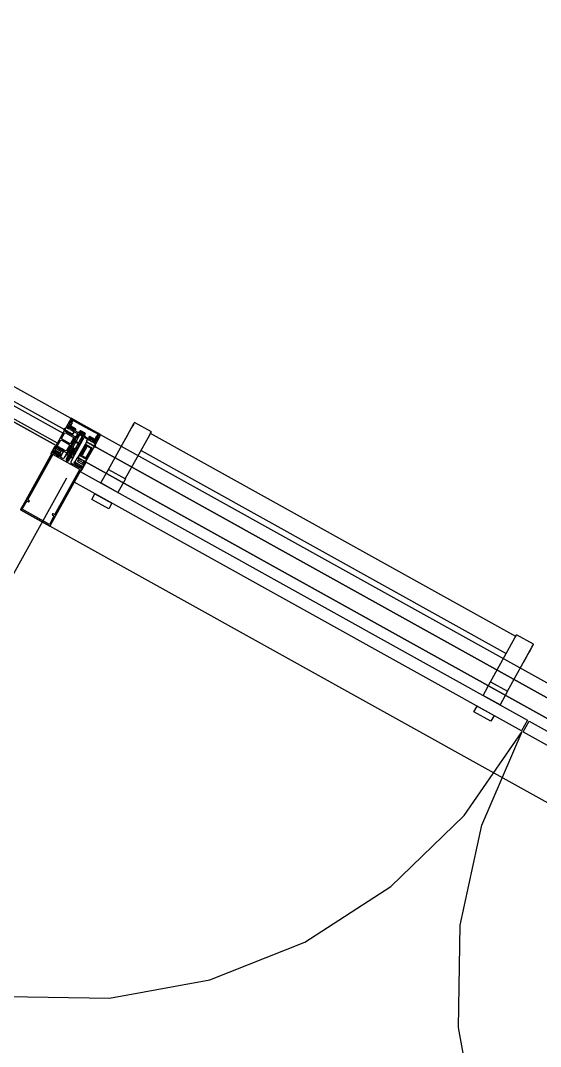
# Model space of a CAD drawing. Header units: metres. Extents: x 2.3 to 42.8, y 0.9 to 31.9.
# Drawn here: x 13.483 to 13.8, y 10.856 to 11.479 of the extents above; entities that cross this region are included whole.
import ezdxf

# ---------------------------------------------------------------- set-up
doc = ezdxf.new("R2010")
doc.units = ezdxf.units.M
for name, color, linetype in [('ARREDI', 9, 'Continuous'), ('PARETI_STRUTTURE', 7, 'Continuous'), ('PILASTRI_SETTI', 8, 'Continuous')]:
    doc.layers.add(name, color=color, linetype=linetype)

msp = doc.modelspace()

# ---------------------------------------------------------------- linework, layer by layer
at = {"layer": 'ARREDI'}
for points in [[(13.50902, 11.2285), (13.51017, 11.23057), (13.11248, 11.45137), (13.11132, 11.44932)], [(13.50481, 11.22093), (13.50558, 11.2223), (13.10788, 11.44312), (13.10712, 11.44175)], [(13.5115, 11.21676), (13.51647, 11.2257), (13.51632, 11.22624), (13.51013, 11.22969), (13.50959, 11.22953), (13.50461, 11.22058), (13.50477, 11.22005), (13.51096, 11.2166)], [(13.5154, 11.2254), (13.51364, 11.22222), (13.51312, 11.22205), (13.50828, 11.22473), (13.50812, 11.22528), (13.50989, 11.22846), (13.51043, 11.22861), (13.51525, 11.22594)], [(13.51841, 11.22877), (13.5185, 11.22894), (13.51874, 11.22882), (13.5223, 11.22684), (13.5222, 11.22668), (13.52196, 11.2268), (13.51841, 11.22877), (13.5185, 11.22894), (13.52206, 11.22697), (13.5223, 11.22684), (13.5222, 11.22668), (13.51864, 11.22865)], [(13.519, 11.22894), (13.51889, 11.22887), (13.51873, 11.22891), (13.51889, 11.22887)], [(13.51969, 11.22855), (13.51964, 11.22847), (13.51958, 11.22844), (13.51972, 11.22841), (13.51982, 11.22849), (13.51972, 11.22841), (13.51958, 11.22844), (13.51964, 11.22847)], [(13.52016, 11.2284), (13.52048, 11.22806), (13.52096, 11.22796)], [(13.52129, 11.22749), (13.52119, 11.22759), (13.52121, 11.22772), (13.52119, 11.22759)], [(13.51066, 11.21767), (13.50584, 11.22035), (13.50569, 11.22088), (13.50745, 11.22406), (13.50799, 11.22422), (13.51283, 11.22154), (13.51297, 11.22101), (13.5112, 11.21783)], [(13.52215, 11.22701), (13.52202, 11.22714), (13.52202, 11.22726), (13.52202, 11.22714)], [(13.5031, 11.21781), (13.50336, 11.2179)], [(13.51364, 11.21457), (13.51358, 11.21463), (13.51351, 11.21468), (13.51341, 11.21477), (13.51327, 11.21486), (13.51307, 11.21502), (13.51295, 11.21511), (13.51286, 11.21518), (13.5128, 11.21524)], [(13.51641, 11.2189), (13.51487, 11.21975)], [(13.51554, 11.21928), (13.51572, 11.21914), (13.51583, 11.21905), (13.51564, 11.21919), (13.51546, 11.21932), (13.51533, 11.21942)], [(13.52316, 11.22073), (13.52002, 11.2151), (13.52025, 11.21429), (13.52319, 11.21266), (13.52688, 11.21935), (13.52396, 11.22097)], [(13.52348, 11.2201), (13.52073, 11.21514), (13.52089, 11.21462), (13.52295, 11.21346), (13.52608, 11.2191), (13.52402, 11.22025)], [(13.51294, 11.21333), (13.51289, 11.21338), (13.51282, 11.21344), (13.51272, 11.21352), (13.51258, 11.21362), (13.51237, 11.21377), (13.51226, 11.21387), (13.51217, 11.21394), (13.51211, 11.21399)]]:
    msp.add_lwpolyline(points, close=True, dxfattribs=at)
for points in [[(13.51395, 11.23737), (13.51094, 11.23194), (13.51138, 11.23169), (13.51192, 11.23266), (13.51303, 11.23356), (13.51309, 11.23366)], [(13.51356, 11.23562), (13.5128, 11.23423)], [(13.5128, 11.23424), (13.51284, 11.2341)], [(13.51283, 11.23411), (13.51308, 11.23397)], [(13.51309, 11.23366), (13.51313, 11.23386), (13.51309, 11.23397)], [(13.51318, 11.23425), (13.51311, 11.23407)], [(13.51311, 11.23407), (13.51317, 11.2337)], [(13.51416, 11.23512), (13.51317, 11.23425)], [(13.5145, 11.23481), (13.51354, 11.23307), (13.51359, 11.23294)], [(13.51383, 11.2357), (13.51357, 11.23563)], [(13.51384, 11.2357), (13.51456, 11.23529), (13.51482, 11.23538)], [(13.5318, 11.22756), (13.51408, 11.23741), (13.51394, 11.23737)], [(13.514, 11.23641), (13.51407, 11.23615)], [(13.51406, 11.23652), (13.51401, 11.23641)], [(13.51433, 11.2366), (13.51407, 11.23651)], [(13.51481, 11.23574), (13.51409, 11.23615)], [(13.51451, 11.23481), (13.51416, 11.23512)], [(13.53099, 11.22735), (13.52266, 11.23197), (13.51432, 11.2366)], [(13.51488, 11.23547), (13.51481, 11.23574)], [(13.51483, 11.23537), (13.51488, 11.23547)], [(13.51084, 11.23179), (13.51014, 11.23122), (13.50928, 11.23098), (13.50931, 11.23076)], [(13.5093, 11.23076), (13.51037, 11.23037)], [(13.51076, 11.23022), (13.5106, 11.23032), (13.51037, 11.23036)], [(13.51076, 11.23023), (13.51081, 11.23009), (13.51085, 11.22995)], [(13.51109, 11.23185), (13.51084, 11.23179)], [(13.51085, 11.22996), (13.51101, 11.22986)], [(13.51102, 11.22986), (13.51116, 11.2299)], [(13.51264, 11.23177), (13.51285, 11.23166), (13.51254, 11.23111), (13.51245, 11.23105), (13.51236, 11.23106), (13.51221, 11.23123), (13.51109, 11.23184)], [(13.51145, 11.22984), (13.51129, 11.22994), (13.51115, 11.2299)], [(13.51145, 11.22985), (13.51149, 11.22971), (13.51154, 11.22957)], [(13.51153, 11.22957), (13.5117, 11.22948)], [(13.51161, 11.23178), (13.51168, 11.23152)], [(13.51162, 11.23178), (13.51206, 11.23258), (13.5131, 11.23353), (13.51317, 11.23369)], [(13.51169, 11.23151), (13.51227, 11.23118)], [(13.51171, 11.22948), (13.51184, 11.22952)], [(13.51214, 11.22946), (13.51197, 11.22956), (13.51183, 11.22951)], [(13.51223, 11.22919), (13.51218, 11.22933), (13.51214, 11.22946)], [(13.51222, 11.22919), (13.51239, 11.2291)], [(13.51228, 11.23119), (13.51242, 11.23122)], [(13.51291, 11.23255), (13.51252, 11.23219), (13.51234, 11.23187), (13.51238, 11.23171)], [(13.51259, 11.2316), (13.51238, 11.23171)], [(13.51239, 11.2291), (13.51253, 11.22914)], [(13.51242, 11.23121), (13.51261, 11.23142)], [(13.51283, 11.22908), (13.51266, 11.22917), (13.51252, 11.22913)], [(13.51262, 11.23141), (13.51259, 11.23159)], [(13.51261, 11.23188), (13.51264, 11.23177)], [(13.51275, 11.23197), (13.51263, 11.23191)], [(13.51544, 11.23048), (13.51478, 11.23121), (13.51369, 11.23181), (13.51275, 11.23196)], [(13.51291, 11.2288), (13.51287, 11.22894), (13.51283, 11.22908)], [(13.51291, 11.22881), (13.51308, 11.22871)], [(13.5144, 11.23189), (13.51428, 11.23188), (13.51303, 11.23257), (13.51292, 11.23256)], [(13.51308, 11.22871), (13.51322, 11.22876)], [(13.51328, 11.23138), (13.51309, 11.23103), (13.51315, 11.23077)], [(13.51317, 11.23076), (13.51419, 11.23019), (13.51446, 11.23027)], [(13.51352, 11.22869), (13.51335, 11.22879), (13.51321, 11.22875)], [(13.51457, 11.23088), (13.51354, 11.23145), (13.51328, 11.23137)], [(13.5136, 11.22842), (13.51356, 11.22856), (13.51352, 11.2287)], [(13.51677, 11.23117), (13.51359, 11.23294)], [(13.5136, 11.22843), (13.51377, 11.22833)], [(13.51377, 11.22833), (13.51391, 11.22837)], [(13.51421, 11.22831), (13.51404, 11.22841), (13.5139, 11.22837)], [(13.51525, 11.21844), (13.51538, 11.21863), (13.51513, 11.21872), (13.51498, 11.21878), (13.51489, 11.21881), (13.51481, 11.21883), (13.51474, 11.21886), (13.51432, 11.21912), (13.51436, 11.21922), (13.51477, 11.21964), (13.51488, 11.21976), (13.5194, 11.22791), (13.52093, 11.22706), (13.51641, 11.2189), (13.51585, 11.21869), (13.51579, 11.21876), (13.51567, 11.21884), (13.51556, 11.21892), (13.51534, 11.21909), (13.5152, 11.2192), (13.51509, 11.2193), (13.51502, 11.21935), (13.51492, 11.21947), (13.51499, 11.21942), (13.51509, 11.21935), (13.51522, 11.21925), (13.5154, 11.21912), (13.51569, 11.21892), (13.51585, 11.21879), (13.51599, 11.21871), (13.51608, 11.21864), (13.51603, 11.21873), (13.51478, 11.2196), (13.51484, 11.21953), (13.51487, 11.21898), (13.51495, 11.21891), (13.51459, 11.21878), (13.51441, 11.21857), (13.51418, 11.21824), (13.51436, 11.21856), (13.51454, 11.21888), (13.51586, 11.21847), (13.51581, 11.21848), (13.51574, 11.21851), (13.51566, 11.21853), (13.51553, 11.21858), (13.51525, 11.21844)], [(13.51429, 11.22804), (13.51425, 11.22818), (13.51421, 11.22832)], [(13.51429, 11.22805), (13.51445, 11.22795)], [(13.51593, 11.23097), (13.51451, 11.23177), (13.5145, 11.23184), (13.5144, 11.2319)], [(13.51446, 11.23026), (13.51466, 11.23061), (13.51457, 11.23088)], [(13.51446, 11.22795), (13.5146, 11.22799)], [(13.51457, 11.22721), (13.51496, 11.2279), (13.51522, 11.22797)], [(13.51495, 11.2279), (13.51473, 11.22803), (13.51459, 11.22799)], [(13.51572, 11.22928), (13.51509, 11.22962), (13.51487, 11.22968), (13.5148, 11.22976), (13.51482, 11.22985), (13.51512, 11.2304), (13.51533, 11.23028)], [(13.51503, 11.23007), (13.51496, 11.22979)], [(13.51496, 11.2298), (13.51502, 11.22966)], [(13.51502, 11.22966), (13.51775, 11.22815)], [(13.51521, 11.23015), (13.51504, 11.23008)], [(13.5152, 11.23014), (13.51541, 11.23003), (13.51558, 11.23007)], [(13.51522, 11.22798), (13.51579, 11.22901)], [(13.51533, 11.23028), (13.51544, 11.23031)], [(13.51545, 11.23034), (13.51544, 11.23048)], [(13.51557, 11.23008), (13.51597, 11.2308), (13.51593, 11.23097)], [(13.5158, 11.22901), (13.51573, 11.22927)], [(13.5168, 11.23106), (13.51626, 11.2301), (13.51633, 11.22984)], [(13.52013, 11.22753), (13.52007, 11.22774), (13.51634, 11.22984)], [(13.5168, 11.23106), (13.51677, 11.23118)], [(13.51715, 11.2269), (13.51778, 11.22804), (13.51775, 11.22815)], [(13.51824, 11.22766), (13.51789, 11.22703), (13.51796, 11.22677)], [(13.52125, 11.2262), (13.51988, 11.22697), (13.5185, 11.22773), (13.51824, 11.22766)], [(13.51841, 11.22877), (13.51843, 11.22866)], [(13.51844, 11.22867), (13.52209, 11.22664)], [(13.52226, 11.22695), (13.51861, 11.22898), (13.5185, 11.22895)], [(13.52095, 11.22796), (13.52119, 11.22806), (13.52161, 11.22875), (13.52085, 11.22839), (13.52079, 11.22828), (13.52085, 11.22839), (13.52087, 11.22842), (13.52121, 11.22898), (13.52088, 11.22915), (13.52016, 11.2284), (13.51969, 11.22855), (13.519, 11.22894), (13.51948, 11.22984), (13.51898, 11.22895), (13.52095, 11.22796)], [(13.51898, 11.22895), (13.51969, 11.22855), (13.52022, 11.22948)], [(13.519, 11.22894), (13.51951, 11.22987), (13.519, 11.22894)], [(13.51933, 11.22817), (13.5194, 11.22791), (13.52094, 11.22706)], [(13.51983, 11.22988), (13.51948, 11.22985)], [(13.51982, 11.22849), (13.51969, 11.22856), (13.51982, 11.22849), (13.52033, 11.22942), (13.51982, 11.22849), (13.52033, 11.22942)], [(13.52021, 11.22948), (13.5197, 11.22855), (13.52021, 11.22948)], [(13.52238, 11.22844), (13.52231, 11.22848), (13.52238, 11.22847), (13.51982, 11.22987)], [(13.52201, 11.22726), (13.52132, 11.22765), (13.52121, 11.22771), (13.51982, 11.22849), (13.52121, 11.22771), (13.52172, 11.22865), (13.52121, 11.22771), (13.52204, 11.22726), (13.52254, 11.22819)], [(13.51999, 11.22979), (13.51993, 11.22969), (13.52217, 11.22844), (13.52222, 11.22855)], [(13.52009, 11.2297), (13.52003, 11.22974), (13.51996, 11.22979)], [(13.51997, 11.22979), (13.52004, 11.22975)], [(13.52004, 11.22888), (13.52022, 11.22952)], [(13.52006, 11.22888), (13.52024, 11.22951)], [(13.52006, 11.22888), (13.52024, 11.22951)], [(13.5201, 11.22866), (13.52049, 11.22938), (13.5201, 11.22866)], [(13.5201, 11.22866), (13.52017, 11.22853)], [(13.52022, 11.22945), (13.52019, 11.22957)], [(13.52023, 11.22943), (13.5202, 11.22953)], [(13.52033, 11.22942), (13.5204, 11.22942)], [(13.52046, 11.22802), (13.52073, 11.2285)], [(13.52051, 11.22843), (13.52087, 11.22916), (13.52051, 11.22843)], [(13.52079, 11.22828), (13.52122, 11.22897), (13.52086, 11.22839), (13.52057, 11.22854), (13.52051, 11.22843)], [(13.52057, 11.2294), (13.52064, 11.22937), (13.52075, 11.22934), (13.52085, 11.22929), (13.52093, 11.22925), (13.52103, 11.2292), (13.52117, 11.22912), (13.52125, 11.22906)], [(13.52086, 11.22839), (13.52057, 11.22854)], [(13.52059, 11.22858), (13.52087, 11.22843)], [(13.52106, 11.22805), (13.5212, 11.22805)], [(13.52183, 11.22858), (13.52133, 11.22765), (13.52121, 11.22772), (13.52172, 11.22865)], [(13.52184, 11.22858), (13.52133, 11.22765), (13.52128, 11.22755), (13.52128, 11.22748), (13.52128, 11.22755), (13.52133, 11.22765)], [(13.52254, 11.22819), (13.52202, 11.22726), (13.52133, 11.22765), (13.52184, 11.22858)], [(13.52185, 11.22862), (13.5214, 11.22812)], [(13.52185, 11.22862), (13.52141, 11.22813)], [(13.52187, 11.22861), (13.52142, 11.22812)], [(13.52173, 11.22862), (13.52178, 11.22856)], [(13.52189, 11.2286), (13.52179, 11.22857)], [(13.52254, 11.22823), (13.52254, 11.22814), (13.52204, 11.22725), (13.52254, 11.2282)], [(13.52228, 11.22851), (13.52219, 11.22855), (13.52211, 11.22859)], [(13.52236, 11.22845), (13.52229, 11.22849)], [(13.52254, 11.22815), (13.52238, 11.22847)], [(13.51701, 11.22665), (13.51081, 11.2155)], [(13.51592, 11.2235), (13.51291, 11.21805), (13.51292, 11.21787)], [(13.51494, 11.2132), (13.52113, 11.22435)], [(13.51646, 11.2233), (13.51606, 11.22353), (13.51592, 11.22348)], [(13.51597, 11.21628), (13.51901, 11.22175), (13.51897, 11.22189)], [(13.51729, 11.22594), (13.51626, 11.22409), (13.5163, 11.22395)], [(13.51688, 11.22363), (13.5163, 11.22395)], [(13.51683, 11.22287), (13.51647, 11.2233)], [(13.51799, 11.2222), (13.51683, 11.22287)], [(13.51726, 11.22313), (13.51688, 11.22363)], [(13.51714, 11.22669), (13.517, 11.22665)], [(13.51722, 11.22664), (13.51783, 11.22631), (13.51714, 11.22668)], [(13.51715, 11.22691), (13.51722, 11.22664)], [(13.51808, 11.22274), (13.51726, 11.22312)], [(13.51758, 11.22587), (13.51742, 11.22597), (13.51728, 11.22593)], [(13.51759, 11.22587), (13.51773, 11.22592)], [(13.51772, 11.22591), (13.51786, 11.22618), (13.51776, 11.226)], [(13.51777, 11.226), (13.51785, 11.22574)], [(13.51786, 11.22617), (13.51782, 11.22631)], [(13.51787, 11.22619), (13.51783, 11.2263)], [(13.51784, 11.22573), (13.51791, 11.22569)], [(13.51791, 11.22569), (13.51818, 11.22578)], [(13.51838, 11.22654), (13.51796, 11.22677)], [(13.51898, 11.22189), (13.51855, 11.22212), (13.518, 11.22221)], [(13.51864, 11.22266), (13.51801, 11.22271)], [(13.51818, 11.22577), (13.51846, 11.22627)], [(13.51846, 11.22627), (13.51839, 11.22653)], [(13.51864, 11.22265), (13.51922, 11.22233), (13.51936, 11.22237)], [(13.51882, 11.21495), (13.52264, 11.22184)], [(13.52266, 11.22182), (13.52377, 11.22121), (13.52295, 11.22097), (13.51971, 11.21513), (13.51994, 11.21432), (13.51883, 11.21495)], [(13.5228, 11.22174), (13.51898, 11.21486)], [(13.52293, 11.22167), (13.51911, 11.21478)], [(13.52307, 11.22159), (13.51925, 11.2147)], [(13.51935, 11.22236), (13.52038, 11.22421), (13.52034, 11.22435)], [(13.52321, 11.22152), (13.51939, 11.21463)], [(13.52004, 11.22539), (13.51976, 11.22489)], [(13.51976, 11.22489), (13.51985, 11.22463)], [(13.51984, 11.22462), (13.51991, 11.22458)], [(13.51991, 11.22459), (13.52017, 11.22466)], [(13.52031, 11.22547), (13.52005, 11.22538)], [(13.52013, 11.22457), (13.52017, 11.22444)], [(13.52018, 11.22466), (13.52027, 11.22483), (13.52014, 11.22458)], [(13.52017, 11.22444), (13.52034, 11.22434)], [(13.52023, 11.22748), (13.52044, 11.22753), (13.52419, 11.22548), (13.52445, 11.22556)], [(13.52041, 11.22487), (13.52027, 11.22483)], [(13.5204, 11.22488), (13.52029, 11.22485)], [(13.5203, 11.22547), (13.52072, 11.22524), (13.52099, 11.22531)], [(13.5211, 11.22449), (13.5204, 11.22488), (13.52101, 11.22453)], [(13.5212, 11.22713), (13.52094, 11.22705)], [(13.52099, 11.22531), (13.52133, 11.22593), (13.52126, 11.2262)], [(13.52101, 11.22454), (13.52128, 11.22462)], [(13.52113, 11.22436), (13.52109, 11.22449)], [(13.52128, 11.22461), (13.5219, 11.22575)], [(13.52474, 11.22427), (13.52202, 11.22578), (13.5219, 11.22575)], [(13.52209, 11.22664), (13.5222, 11.22667)], [(13.52229, 11.22684), (13.52226, 11.22696)], [(13.52335, 11.22144), (13.52311, 11.22102)], [(13.52377, 11.22457), (13.5232, 11.22355), (13.52327, 11.22328)], [(13.52351, 11.22315), (13.52328, 11.22328)], [(13.52348, 11.22136), (13.52333, 11.22109)], [(13.5235, 11.22316), (13.52354, 11.22302), (13.52359, 11.22288)], [(13.52359, 11.22289), (13.52375, 11.22279), (13.52389, 11.22283)], [(13.52404, 11.22466), (13.52378, 11.22457)], [(13.52402, 11.22287), (13.52388, 11.22282)], [(13.52419, 11.22277), (13.52403, 11.22287)], [(13.52404, 11.22466), (13.52467, 11.22431), (13.52483, 11.22416), (13.52494, 11.22414), (13.525, 11.22418), (13.5253, 11.22474), (13.5251, 11.22485)], [(13.52419, 11.22278), (13.52423, 11.22264), (13.52427, 11.2225)], [(13.52428, 11.22251), (13.52444, 11.22241), (13.52458, 11.22245)], [(13.52499, 11.22652), (13.52445, 11.22556)], [(13.52471, 11.22248), (13.52457, 11.22244)], [(13.52488, 11.22239), (13.52472, 11.22249)], [(13.52474, 11.22427), (13.52488, 11.22428)], [(13.5252, 11.22568), (13.5248, 11.22496), (13.52484, 11.22479)], [(13.52505, 11.22468), (13.52484, 11.22479)], [(13.52488, 11.22429), (13.52507, 11.2245)], [(13.52488, 11.22239), (13.52492, 11.22225), (13.52496, 11.22212)], [(13.52496, 11.22212), (13.52513, 11.22203), (13.52527, 11.22207)], [(13.5251, 11.22655), (13.52499, 11.22652)], [(13.52508, 11.22449), (13.52505, 11.22467)], [(13.52507, 11.22496), (13.5251, 11.22485)], [(13.52789, 11.22356), (13.52727, 11.22427), (13.52618, 11.22488), (13.52521, 11.22505), (13.52509, 11.225)], [(13.5251, 11.22654), (13.52828, 11.22478), (13.52842, 11.22482)], [(13.52686, 11.22497), (13.52679, 11.22496), (13.52536, 11.22572), (13.52519, 11.22568)], [(13.5254, 11.2221), (13.52526, 11.22206)], [(13.52557, 11.22201), (13.5254, 11.2221)], [(13.52574, 11.22446), (13.52554, 11.22411)], [(13.52555, 11.22411), (13.52562, 11.22385)], [(13.52557, 11.22201), (13.52561, 11.22187), (13.52565, 11.22173)], [(13.52562, 11.22385), (13.52665, 11.22328)], [(13.52565, 11.22174), (13.52582, 11.22164), (13.52596, 11.22168)], [(13.52601, 11.22453), (13.52574, 11.22445)], [(13.52609, 11.22172), (13.52595, 11.22168)], [(13.52704, 11.22396), (13.52601, 11.22453)], [(13.52626, 11.22162), (13.52609, 11.22172)], [(13.52634, 11.22135), (13.5263, 11.22149), (13.52625, 11.22163)], [(13.52665, 11.22327), (13.52692, 11.22334)], [(13.52827, 11.22412), (13.52702, 11.2248), (13.52696, 11.22492), (13.52686, 11.22498)], [(13.52692, 11.22335), (13.52712, 11.2237)], [(13.52712, 11.22369), (13.52703, 11.22396)], [(13.52868, 11.22209), (13.52755, 11.2227), (13.52733, 11.22275), (13.52727, 11.22282), (13.52727, 11.22293), (13.52758, 11.22347), (13.52779, 11.22336), (13.5279, 11.22339)], [(13.52749, 11.22315), (13.52743, 11.22288)], [(13.52743, 11.22288), (13.52748, 11.22274)], [(13.52748, 11.22274), (13.52807, 11.22241)], [(13.52767, 11.22323), (13.5275, 11.22316)], [(13.52767, 11.22322), (13.52787, 11.22311), (13.52804, 11.22315)], [(13.52791, 11.22342), (13.5279, 11.22356)], [(13.52803, 11.22316), (13.52821, 11.22347), (13.52831, 11.22401), (13.52825, 11.22411)], [(13.52807, 11.22242), (13.52834, 11.2225)], [(13.52834, 11.22249), (13.52879, 11.2233), (13.52904, 11.22467)], [(13.52929, 11.22488), (13.52913, 11.2247), (13.52892, 11.22322), (13.52838, 11.22224), (13.52883, 11.222), (13.53185, 11.22743), (13.53181, 11.22757)], [(13.52938, 11.22655), (13.52841, 11.22482)], [(13.52868, 11.22209), (13.52876, 11.22184), (13.52864, 11.22095), (13.5289, 11.22009)], [(13.52949, 11.22498), (13.52915, 11.22482), (13.52903, 11.22469)], [(13.52966, 11.22476), (13.52941, 11.2249), (13.5293, 11.22489)], [(13.52982, 11.22642), (13.52938, 11.22656)], [(13.52949, 11.22498), (13.5296, 11.22513)], [(13.5296, 11.22513), (13.52983, 11.22642)], [(13.52967, 11.22476), (13.5298, 11.2248)], [(13.52974, 11.22721), (13.52969, 11.22712), (13.52976, 11.22685)], [(13.53074, 11.2269), (13.53002, 11.2273), (13.52975, 11.22723)], [(13.52977, 11.22685), (13.53049, 11.22645)], [(13.5298, 11.2248), (13.53056, 11.22619)], [(13.53057, 11.22618), (13.5305, 11.22644)], [(13.53074, 11.2269), (13.531, 11.22698)], [(13.53107, 11.22708), (13.531, 11.22734)], [(13.53101, 11.22697), (13.53106, 11.22708)], [(13.50195, 11.21576), (13.48675, 11.18839), (13.48321, 11.18203)], [(13.50273, 11.21555), (13.48754, 11.18818), (13.48762, 11.18792), (13.48848, 11.18743)], [(13.50383, 11.22011), (13.50159, 11.21609)], [(13.5016, 11.21609), (13.50164, 11.21592)], [(13.50164, 11.21593), (13.50195, 11.21576), (13.5031, 11.21782)], [(13.51926, 11.20637), (13.50273, 11.21555)], [(13.5034, 11.21715), (13.50304, 11.2165), (13.50308, 11.21633)], [(13.50308, 11.21634), (13.5048, 11.21539), (13.50485, 11.21525), (13.50497, 11.2153), (13.50669, 11.21434), (13.50686, 11.21438)], [(13.50336, 11.2179), (13.50391, 11.21759), (13.50413, 11.21754), (13.5042, 11.21748), (13.5042, 11.21737), (13.50389, 11.21681), (13.50371, 11.21691)], [(13.50395, 11.21757), (13.50337, 11.2179)], [(13.50401, 11.21744), (13.50391, 11.21701), (13.50356, 11.2172), (13.5034, 11.21716)], [(13.50357, 11.21673), (13.50417, 11.21607), (13.50589, 11.21511), (13.50677, 11.21495)], [(13.50372, 11.21691), (13.50358, 11.21673)], [(13.50399, 11.22015), (13.50382, 11.22011)], [(13.50401, 11.21744), (13.50396, 11.21756)], [(13.50398, 11.22015), (13.50459, 11.21982), (13.50473, 11.21968), (13.50509, 11.21921), (13.5053, 11.21936)], [(13.50447, 11.21882), (13.50426, 11.21846), (13.50433, 11.21819)], [(13.50434, 11.21818), (13.5073, 11.21654), (13.50757, 11.21661)], [(13.50461, 11.21707), (13.50443, 11.21674)], [(13.50443, 11.21674), (13.50451, 11.21648)], [(13.50769, 11.21726), (13.50473, 11.2189), (13.50447, 11.21883)], [(13.50451, 11.21647), (13.50606, 11.21561)], [(13.50488, 11.21715), (13.50462, 11.21708)], [(13.50496, 11.22062), (13.50466, 11.22044)], [(13.50466, 11.22044), (13.5053, 11.21936)], [(13.50643, 11.21629), (13.50487, 11.21715)], [(13.50496, 11.22061), (13.50577, 11.21927), (13.50592, 11.2193)], [(13.50605, 11.21933), (13.50591, 11.21929)], [(13.50623, 11.21924), (13.50605, 11.21933)], [(13.50606, 11.21561), (13.50632, 11.21568)], [(13.50622, 11.21924), (13.50627, 11.2191), (13.50631, 11.21896)], [(13.50631, 11.21897), (13.50648, 11.21887), (13.50661, 11.21891)], [(13.50632, 11.21569), (13.5065, 11.21602)], [(13.50651, 11.21602), (13.50642, 11.21628)], [(13.50674, 11.21895), (13.5066, 11.21891)], [(13.50685, 11.21517), (13.50668, 11.21527), (13.50699, 11.21583), (13.50704, 11.21587), (13.50715, 11.21585), (13.50732, 11.2157), (13.50799, 11.21533)], [(13.50692, 11.21885), (13.50683, 11.21889), (13.50675, 11.21895)], [(13.50677, 11.21495), (13.50685, 11.21518)], [(13.50714, 11.2157), (13.50683, 11.21538), (13.50718, 11.2152)], [(13.50686, 11.21438), (13.50722, 11.21504), (13.50718, 11.2152)], [(13.50691, 11.21886), (13.50695, 11.21872), (13.50699, 11.21858)], [(13.507, 11.21859), (13.50716, 11.21849), (13.5073, 11.21853)], [(13.50728, 11.21572), (13.50714, 11.2157)], [(13.50828, 11.21517), (13.50728, 11.21572)], [(13.50743, 11.21857), (13.50729, 11.21852)], [(13.50761, 11.21847), (13.50743, 11.21856)], [(13.50756, 11.21663), (13.50777, 11.21699), (13.50769, 11.21725)], [(13.50761, 11.21847), (13.50765, 11.21833), (13.50771, 11.21819)], [(13.50927, 11.21823), (13.5077, 11.21819)], [(13.50798, 11.21533), (13.50825, 11.21542)], [(13.50929, 11.21787), (13.50802, 11.21785), (13.50801, 11.2176)], [(13.50825, 11.21541), (13.50921, 11.21712), (13.50915, 11.21729), (13.50879, 11.21749), (13.5086, 11.21754), (13.50801, 11.21759)], [(13.50833, 11.21501), (13.50828, 11.21517)], [(13.50928, 11.21787), (13.50927, 11.21823)], [(13.51068, 11.21525), (13.50954, 11.21321)], [(13.51081, 11.21529), (13.51068, 11.21525)], [(13.51081, 11.21549), (13.51085, 11.21535)], [(13.51082, 11.21529), (13.51105, 11.21516), (13.51112, 11.21515)], [(13.51085, 11.21536), (13.51107, 11.21523)], [(13.51292, 11.21787), (13.51402, 11.21762), (13.51482, 11.2168), (13.51463, 11.21646), (13.51481, 11.21629), (13.51499, 11.21592), (13.51458, 11.21596), (13.513, 11.21663), (13.51305, 11.21659), (13.51311, 11.21654), (13.51318, 11.21648), (13.51326, 11.21642), (13.51334, 11.21635), (13.51344, 11.2163), (13.51365, 11.21615), (13.51397, 11.21592), (13.51418, 11.21579), (13.51427, 11.21572), (13.51436, 11.21565), (13.51444, 11.21559), (13.51451, 11.21554), (13.51412, 11.21555), (13.51407, 11.21559), (13.514, 11.21566), (13.5139, 11.21573), (13.51376, 11.21584), (13.51357, 11.21598), (13.51345, 11.21607), (13.51337, 11.21614), (13.51304, 11.21655), (13.51311, 11.21649), (13.51318, 11.21644), (13.51327, 11.21637), (13.51336, 11.2163), (13.51347, 11.21623), (13.51368, 11.21607), (13.5139, 11.21592), (13.51412, 11.21577), (13.51423, 11.2157), (13.51431, 11.21563), (13.51441, 11.21556), (13.51448, 11.21551), (13.51404, 11.21533), (13.51451, 11.21619), (13.51477, 11.21607), (13.51415, 11.21492), (13.5143, 11.21467), (13.51434, 11.21468), (13.51415, 11.21493), (13.51409, 11.21497), (13.51401, 11.21502), (13.51391, 11.21509), (13.51383, 11.21516), (13.51362, 11.2153), (13.5133, 11.21552), (13.51309, 11.21568), (13.513, 11.21573), (13.51291, 11.2158), (13.51283, 11.21586), (13.51276, 11.21591), (13.51271, 11.21597), (13.51291, 11.21561), (13.51297, 11.21556), (13.51304, 11.21551), (13.51314, 11.21543), (13.51323, 11.21534), (13.51344, 11.21519), (13.51357, 11.21509), (13.51368, 11.21501), (13.51375, 11.21495), (13.51421, 11.21484), (13.51414, 11.2149), (13.51405, 11.21495), (13.51397, 11.21501), (13.51387, 11.21508), (13.51378, 11.21515), (13.51355, 11.2153), (13.51333, 11.21545), (13.51312, 11.2156), (13.51301, 11.21569), (13.51293, 11.21574), (13.51283, 11.21581), (13.51276, 11.21587), (13.51268, 11.21546), (13.51245, 11.21512), (13.51243, 11.21546), (13.5125, 11.21543), (13.51258, 11.2154), (13.51268, 11.21536), (13.51277, 11.21532), (13.51288, 11.21528), (13.51312, 11.21518), (13.51348, 11.21502), (13.5137, 11.21492), (13.51381, 11.21488), (13.51391, 11.21484), (13.51401, 11.21481), (13.51409, 11.21477), (13.51416, 11.21474), (13.51423, 11.21472), (13.51246, 11.21461), (13.51251, 11.21456), (13.51261, 11.21449), (13.51272, 11.21439), (13.51293, 11.21424), (13.51307, 11.21414), (13.51316, 11.21406), (13.51323, 11.214), (13.51349, 11.21367), (13.5134, 11.21372), (13.51332, 11.21378), (13.51322, 11.21385), (13.51314, 11.21392), (13.51293, 11.21405), (13.51261, 11.21428), (13.5124, 11.21443), (13.51231, 11.21449), (13.51222, 11.21455), (13.51214, 11.21461), (13.51207, 11.21467), (13.51201, 11.21472), (13.51228, 11.21432), (13.51235, 11.21426), (13.51244, 11.21418), (13.51254, 11.2141), (13.51275, 11.21394), (13.51288, 11.21385), (13.51299, 11.21376), (13.51306, 11.21371), (13.51351, 11.21359), (13.51344, 11.21364), (13.51336, 11.2137), (13.51328, 11.21376), (13.51318, 11.21383), (13.51308, 11.2139), (13.51286, 11.21405), (13.51264, 11.21422), (13.51243, 11.21436), (13.51232, 11.21444), (13.51224, 11.2145), (13.51214, 11.21457), (13.51207, 11.21462), (13.51199, 11.21421), (13.51177, 11.21389), (13.5116, 11.21359), (13.51139, 11.21322), (13.51117, 11.21284), (13.51088, 11.21234), (13.51096, 11.2123), (13.51222, 11.21159), (13.51249, 11.21206), (13.51122, 11.21277), (13.51114, 11.2128), (13.51089, 11.21234), (13.51148, 11.21201), (13.51133, 11.21158), (13.51089, 11.21234), (13.51097, 11.2123), (13.51222, 11.21159)], [(13.51338, 11.21717), (13.51345, 11.21711), (13.51352, 11.21706), (13.51362, 11.21699), (13.5137, 11.21692), (13.51381, 11.21685), (13.51404, 11.2167), (13.51426, 11.21655), (13.51447, 11.21639), (13.51456, 11.21632), (13.51466, 11.21625), (13.51474, 11.2162), (13.51483, 11.21613), (13.51492, 11.21611), (13.51486, 11.21615), (13.51479, 11.21621), (13.51471, 11.21628), (13.51461, 11.21633), (13.51453, 11.2164), (13.51432, 11.21655), (13.514, 11.21678), (13.51379, 11.21691), (13.51367, 11.21699), (13.51361, 11.21705), (13.51352, 11.2171), (13.51345, 11.21716), (13.5134, 11.21721), (13.5136, 11.21686), (13.5143, 11.21584), (13.51426, 11.21588), (13.51417, 11.21595), (13.51408, 11.21602), (13.51394, 11.21613), (13.51374, 11.21627), (13.51362, 11.21638), (13.51354, 11.21645), (13.5133, 11.21697), (13.51245, 11.21744), (13.51232, 11.2174), (13.51147, 11.21587), (13.51254, 11.21739), (13.51326, 11.21728), (13.5133, 11.21737), (13.51372, 11.21696), (13.5134, 11.2167), (13.51333, 11.2167), (13.5131, 11.21685), (13.513, 11.21667), (13.51313, 11.21649), (13.51288, 11.21603), (13.51266, 11.21605), (13.51278, 11.21587), (13.51253, 11.21542), (13.51231, 11.21544), (13.51243, 11.21524), (13.51218, 11.2148), (13.51196, 11.21481), (13.51209, 11.21463), (13.51184, 11.21419), (13.51163, 11.21419), (13.51174, 11.21401), (13.5115, 11.21356), (13.51128, 11.21358), (13.51141, 11.2134), (13.51116, 11.21294), (13.51093, 11.21295), (13.51106, 11.21277), (13.51089, 11.21246), (13.51104, 11.21192), (13.51179, 11.21151), (13.51234, 11.21166), (13.51267, 11.21228), (13.51289, 11.21227), (13.51277, 11.21245), (13.51302, 11.2129), (13.51324, 11.21288), (13.51311, 11.21308), (13.51336, 11.21352), (13.51359, 11.21351), (13.51346, 11.21369), (13.51371, 11.21413), (13.51393, 11.21413), (13.51381, 11.21431), (13.51406, 11.21476), (13.51427, 11.21474), (13.51414, 11.21492), (13.51439, 11.21538), (13.51461, 11.21537), (13.51449, 11.21555), (13.51473, 11.21596), (13.51499, 11.21603), (13.51572, 11.21541), (13.51492, 11.21395), (13.51576, 11.21549), (13.51573, 11.21562), (13.51488, 11.21609), (13.51485, 11.21599), (13.51479, 11.21602), (13.51469, 11.21605), (13.51461, 11.21609), (13.5145, 11.21612), (13.5144, 11.21618), (13.51416, 11.21627), (13.5138, 11.21643), (13.51358, 11.21652), (13.51347, 11.21656), (13.51337, 11.21661), (13.51328, 11.21665), (13.51319, 11.21668), (13.5133, 11.21698), (13.51333, 11.21687), (13.51303, 11.21574), (13.51446, 11.21567), (13.51469, 11.21537), (13.51458, 11.21535), (13.51451, 11.21536), (13.51444, 11.21539), (13.51436, 11.21543), (13.51426, 11.21546), (13.51416, 11.2155), (13.51405, 11.21555), (13.51381, 11.21565), (13.51345, 11.2158), (13.51323, 11.2159), (13.51312, 11.21594), (13.51302, 11.21599), (13.51292, 11.21603), (13.51284, 11.21605), (13.51289, 11.21608), (13.51293, 11.21584), (13.51261, 11.21612), (13.5128, 11.21574), (13.51309, 11.21585), (13.51354, 11.21666), (13.51363, 11.21664), (13.51371, 11.21661), (13.51384, 11.21657), (13.514, 11.2165), (13.51421, 11.21643), (13.51434, 11.21639), (13.51446, 11.21635), (13.51454, 11.21632), (13.51336, 11.2167), (13.51314, 11.21637), (13.5131, 11.21686), (13.51338, 11.21717)], [(13.51107, 11.21524), (13.51114, 11.21522)], [(13.51114, 11.21523), (13.51135, 11.21521), (13.51113, 11.21516)], [(13.51135, 11.21521), (13.5114, 11.21526)], [(13.5115, 11.21552), (13.5114, 11.21525), (13.51153, 11.21548), (13.51154, 11.21555)], [(13.51146, 11.21585), (13.51145, 11.21578)], [(13.51147, 11.2158), (13.51154, 11.21556), (13.51145, 11.21578)], [(13.51147, 11.21587), (13.51146, 11.2158)], [(13.5115, 11.21551), (13.51151, 11.21558)], [(13.51246, 11.21514), (13.51229, 11.21483), (13.51236, 11.21483)], [(13.5123, 11.21539), (13.51236, 11.21535), (13.51241, 11.21529), (13.51248, 11.21523), (13.51257, 11.21518), (13.51264, 11.21512)], [(13.51251, 11.21505), (13.51245, 11.21514)], [(13.51281, 11.21577), (13.51264, 11.21546), (13.51271, 11.21545)], [(13.51288, 11.21541), (13.51297, 11.21538), (13.51305, 11.21535), (13.51318, 11.21531), (13.51338, 11.21523), (13.51358, 11.21516), (13.5137, 11.21512), (13.5138, 11.21509), (13.51387, 11.21506)], [(13.51306, 11.21608), (13.51298, 11.21609), (13.51314, 11.21638)], [(13.51394, 11.21523), (13.51387, 11.21529), (13.5138, 11.21534), (13.51369, 11.21542), (13.51352, 11.21556), (13.51336, 11.21569), (13.51326, 11.21577), (13.51319, 11.21583), (13.51312, 11.21588)], [(13.51323, 11.21626), (13.51316, 11.21633)], [(13.51419, 11.21569), (13.51411, 11.21572), (13.51399, 11.21576), (13.51386, 11.2158), (13.51362, 11.2159), (13.51346, 11.21595), (13.51335, 11.216), (13.51325, 11.21602), (13.51318, 11.21605)], [(13.51346, 11.21733), (13.51353, 11.2173), (13.51361, 11.21727), (13.51371, 11.21723), (13.51382, 11.21719), (13.51392, 11.21715), (13.51415, 11.21705), (13.51451, 11.2169), (13.51475, 11.2168), (13.51486, 11.21674), (13.51496, 11.2167), (13.51506, 11.21667), (13.51514, 11.21663), (13.51521, 11.21662), (13.51526, 11.21659)], [(13.51448, 11.21632), (13.5137, 11.21675), (13.51357, 11.21671)], [(13.51361, 11.21791), (13.51407, 11.21795), (13.51369, 11.21788), (13.51374, 11.21784), (13.5138, 11.21778), (13.51387, 11.21773), (13.51395, 11.21767), (13.51402, 11.21761), (13.51482, 11.2168), (13.51575, 11.21629), (13.51598, 11.21627)], [(13.51384, 11.21763), (13.51367, 11.21733), (13.51376, 11.21733)], [(13.51373, 11.21779), (13.5138, 11.21774), (13.51387, 11.21768), (13.51395, 11.21761), (13.51405, 11.21756), (13.51416, 11.21747), (13.51437, 11.21733), (13.51459, 11.21717), (13.51481, 11.21703), (13.51491, 11.21695), (13.51501, 11.21688), (13.51509, 11.21682), (13.51517, 11.21675), (13.51524, 11.21671)], [(13.51561, 11.21722), (13.51555, 11.21723), (13.51548, 11.21726), (13.51539, 11.2173), (13.5153, 11.21733), (13.5152, 11.21737), (13.51509, 11.21742), (13.51485, 11.21752), (13.5145, 11.21767), (13.51427, 11.21777), (13.51416, 11.21781), (13.51406, 11.21785), (13.51396, 11.2179), (13.51388, 11.21792), (13.51381, 11.21795)], [(13.51392, 11.21728), (13.514, 11.21725), (13.51412, 11.21721), (13.51428, 11.21715), (13.51452, 11.21706), (13.51468, 11.217), (13.51481, 11.21696), (13.51488, 11.21693), (13.51496, 11.21692)], [(13.51402, 11.21719), (13.51393, 11.2173)], [(13.51484, 11.21677), (13.51478, 11.21682), (13.51472, 11.21688), (13.5146, 11.21696), (13.51448, 11.21706), (13.51427, 11.21721), (13.51417, 11.21729), (13.51408, 11.21738), (13.51401, 11.21743), (13.51395, 11.21748)], [(13.51419, 11.21825), (13.51402, 11.21795), (13.5141, 11.21795)], [(13.51403, 11.2185), (13.51409, 11.21846), (13.51414, 11.21841), (13.51421, 11.21835), (13.5143, 11.21829), (13.51438, 11.21824)], [(13.51404, 11.21761), (13.51414, 11.21754), (13.51433, 11.2174), (13.51465, 11.21718), (13.51486, 11.21703), (13.51496, 11.21697), (13.51505, 11.2169), (13.51514, 11.21683), (13.51521, 11.21678), (13.51526, 11.21673)], [(13.51404, 11.21533), (13.51412, 11.21519)], [(13.51407, 11.21842), (13.51414, 11.21836), (13.51421, 11.2183), (13.51431, 11.21824), (13.51439, 11.21817), (13.51451, 11.2181), (13.51471, 11.21794), (13.51495, 11.21779), (13.51516, 11.21764), (13.51526, 11.21757), (13.51535, 11.2175), (13.51544, 11.21743), (13.51552, 11.21737), (13.51559, 11.21733)], [(13.51411, 11.21503), (13.51428, 11.21534)], [(13.51415, 11.21518), (13.51435, 11.21527)], [(13.51596, 11.21784), (13.51589, 11.21785), (13.51582, 11.21788), (13.51574, 11.21792), (13.51564, 11.21795), (13.51554, 11.21799), (13.51543, 11.21803), (13.51521, 11.21813), (13.51485, 11.2183), (13.51461, 11.2184), (13.5145, 11.21844), (13.51441, 11.21848), (13.51431, 11.21852), (13.51422, 11.21855), (13.51416, 11.21858)], [(13.51424, 11.21816), (13.51418, 11.21826)], [(13.51418, 11.21774), (13.51425, 11.21768), (13.51435, 11.2176), (13.51446, 11.21751), (13.51465, 11.21736), (13.51479, 11.21725), (13.51489, 11.21718), (13.51496, 11.21712), (13.51501, 11.21707)], [(13.51465, 11.21529), (13.51423, 11.21533)], [(13.51427, 11.2179), (13.51435, 11.21787), (13.51444, 11.21785), (13.51456, 11.2178), (13.51477, 11.21772), (13.51496, 11.21765), (13.51509, 11.21761), (13.51517, 11.21758), (13.51526, 11.21755)], [(13.51431, 11.21913), (13.51438, 11.21906)], [(13.51438, 11.21823), (13.51448, 11.21816), (13.51469, 11.21802), (13.51501, 11.21779), (13.51522, 11.21765), (13.51531, 11.21758), (13.5154, 11.21752), (13.51548, 11.21746), (13.51555, 11.2174), (13.51561, 11.21736)], [(13.51516, 11.21741), (13.51509, 11.21747), (13.51501, 11.21754), (13.51489, 11.21762), (13.51471, 11.21776), (13.51458, 11.21787), (13.51446, 11.21795), (13.51439, 11.21802)], [(13.51518, 11.21854), (13.51485, 11.21872), (13.5147, 11.21883), (13.5146, 11.2189), (13.51452, 11.21897), (13.51445, 11.21901)], [(13.51462, 11.21595), (13.51445, 11.21565)], [(13.5145, 11.21905), (13.51456, 11.21899), (13.51463, 11.21893), (13.51471, 11.21888), (13.51483, 11.21878), (13.51499, 11.21868), (13.51518, 11.21853)], [(13.51594, 11.21895), (13.51611, 11.21882), (13.5163, 11.21865), (13.51625, 11.21872), (13.51621, 11.21876), (13.51616, 11.21879), (13.51606, 11.21886), (13.516, 11.21894), (13.51584, 11.21904), (13.51631, 11.21864), (13.5163, 11.21843), (13.51603, 11.21844), (13.51569, 11.21815), (13.51452, 11.21886), (13.51469, 11.2192), (13.51493, 11.21962), (13.51499, 11.2196), (13.51506, 11.21958), (13.51518, 11.21953), (13.51531, 11.21948), (13.51553, 11.21939), (13.51535, 11.21946), (13.51522, 11.2195), (13.51514, 11.21953), (13.51507, 11.21956), (13.51534, 11.21942), (13.51523, 11.2195), (13.51523, 11.2195), (13.51517, 11.21955), (13.51514, 11.21958), (13.51509, 11.21962)], [(13.51531, 11.21774), (13.51524, 11.21779), (13.51516, 11.21786), (13.51503, 11.21796), (13.51484, 11.21811), (13.5147, 11.21822), (13.51461, 11.21829), (13.51453, 11.21835)], [(13.51553, 11.21801), (13.51548, 11.21807), (13.51541, 11.21812), (13.51529, 11.21821), (13.51517, 11.21831), (13.51496, 11.21846), (13.51486, 11.21854), (13.51477, 11.21862), (13.5147, 11.21868), (13.51464, 11.21872)], [(13.5148, 11.21628), (13.51497, 11.21658)], [(13.51492, 11.21597), (13.51484, 11.216)], [(13.51534, 11.21654), (13.51492, 11.21658)], [(13.51574, 11.21828), (13.51568, 11.21834), (13.51561, 11.2184), (13.51554, 11.21845), (13.51546, 11.21852), (13.51532, 11.21862), (13.51514, 11.21876), (13.51502, 11.21885), (13.51595, 11.21834), (13.51584, 11.21815)], [(13.51503, 11.21592), (13.51503, 11.21599)], [(13.51515, 11.2169), (13.51531, 11.2172)], [(13.51515, 11.21692), (13.51538, 11.21662)], [(13.51558, 11.21826), (13.51518, 11.21854)], [(13.51565, 11.21816), (13.51526, 11.21844)], [(13.51568, 11.21716), (13.51527, 11.2172)], [(13.51539, 11.21661), (13.51538, 11.21654)], [(13.51549, 11.21752), (13.51566, 11.21783)], [(13.5155, 11.21754), (13.51572, 11.21725)], [(13.51553, 11.21858), (13.51586, 11.21838), (13.51595, 11.21834), (13.51584, 11.21815)], [(13.5159, 11.21802), (13.51558, 11.21826)], [(13.51603, 11.21779), (13.51561, 11.21783)], [(13.51594, 11.21794), (13.51565, 11.21816)], [(13.51572, 11.2154), (13.51565, 11.21567)], [(13.51573, 11.21717), (13.51573, 11.21724)], [(13.51582, 11.2182), (13.51583, 11.21813)], [(13.51585, 11.21816), (13.51607, 11.21787)], [(13.51601, 11.21793), (13.5159, 11.21803)], [(13.51605, 11.21785), (13.51593, 11.21794)], [(13.51598, 11.21845), (13.51605, 11.21846)], [(13.51608, 11.21787), (13.51601, 11.21794)], [(13.51607, 11.21779), (13.51607, 11.21786)], [(13.51618, 11.21844), (13.51625, 11.21842)], [(13.52362, 11.22129), (13.52354, 11.22115)], [(13.52634, 11.22136), (13.52651, 11.22126), (13.52665, 11.2213)], [(13.52677, 11.22134), (13.52664, 11.2213)], [(13.52695, 11.22124), (13.52678, 11.22134)], [(13.52703, 11.22097), (13.52699, 11.22111), (13.52694, 11.22125)], [(13.52703, 11.22098), (13.5272, 11.22088), (13.52734, 11.22092)], [(13.52746, 11.22095), (13.52733, 11.22091)], [(13.52764, 11.22086), (13.52747, 11.22096)], [(13.52779, 11.2207), (13.52764, 11.22086)], [(13.52779, 11.2207), (13.5287, 11.22), (13.52889, 11.22009)], [(13.50762, 11.21472), (13.5073, 11.21413), (13.50734, 11.21397)], [(13.50735, 11.21397), (13.50901, 11.21305), (13.50955, 11.2132)], [(13.50799, 11.21465), (13.50779, 11.21477), (13.50763, 11.21472)], [(13.508, 11.21465), (13.50815, 11.2147)], [(13.50816, 11.2147), (13.50832, 11.21501)], [(13.51222, 11.2116), (13.51134, 11.21158), (13.51088, 11.21235)], [(13.51114, 11.21281), (13.51139, 11.21322), (13.51148, 11.21318)], [(13.51134, 11.21158), (13.51223, 11.2116), (13.51249, 11.21207), (13.51123, 11.21278), (13.51114, 11.21282), (13.51121, 11.21285)], [(13.51258, 11.21242), (13.51243, 11.21236), (13.51233, 11.21232), (13.51215, 11.21225), (13.51114, 11.21281)], [(13.51141, 11.21325), (13.51119, 11.21354)], [(13.51131, 11.21275), (13.51137, 11.21272), (13.51146, 11.21274), (13.51163, 11.21271), (13.51153, 11.21275), (13.51137, 11.21277), (13.51145, 11.21279), (13.51132, 11.21278), (13.51141, 11.21281), (13.51128, 11.21279), (13.51137, 11.21281), (13.51125, 11.21281), (13.51132, 11.21282), (13.51123, 11.21281), (13.5113, 11.21284), (13.5112, 11.21281)], [(13.51123, 11.21363), (13.51165, 11.21359)], [(13.51131, 11.21343), (13.51138, 11.21337), (13.51145, 11.21332), (13.51154, 11.21325), (13.51163, 11.21318), (13.51174, 11.21311), (13.51196, 11.21296), (13.51218, 11.2128), (13.51239, 11.21265), (13.5125, 11.21258)], [(13.5125, 11.21258), (13.51242, 11.21269), (13.5122, 11.21284), (13.51197, 11.21299), (13.51175, 11.21315), (13.51165, 11.21322), (13.51156, 11.21329), (13.51147, 11.21335), (13.51139, 11.21341), (13.51134, 11.21347)], [(13.51319, 11.21286), (13.51312, 11.21287), (13.51305, 11.2129), (13.51297, 11.21294), (13.51287, 11.21297), (13.51278, 11.21301), (13.51266, 11.21305), (13.51244, 11.21316), (13.51208, 11.21331), (13.51184, 11.21341), (13.51175, 11.21345), (13.51164, 11.21349), (13.51154, 11.21352), (13.51146, 11.21356), (13.51139, 11.21359)], [(13.51147, 11.21317), (13.51139, 11.21321), (13.51269, 11.21249), (13.51289, 11.21284)], [(13.51233, 11.21232), (13.51219, 11.21238), (13.51202, 11.21245), (13.5118, 11.21255), (13.51159, 11.21264), (13.51148, 11.21269), (13.51141, 11.21275)], [(13.51148, 11.2128), (13.51158, 11.21277), (13.51168, 11.21274), (13.51184, 11.21269), (13.51206, 11.21262), (13.51218, 11.21259), (13.51227, 11.21256), (13.51237, 11.21254)], [(13.51215, 11.21226), (13.51148, 11.21201)], [(13.51152, 11.21313), (13.51159, 11.21306), (13.51166, 11.21301), (13.51173, 11.21295), (13.51184, 11.21287), (13.512, 11.21274), (13.51216, 11.21262), (13.51245, 11.21238), (13.51216, 11.21262), (13.512, 11.21274)], [(13.51152, 11.21313), (13.5116, 11.21306), (13.51166, 11.213), (13.51173, 11.21295), (13.51184, 11.21286), (13.51201, 11.21274)], [(13.51176, 11.21388), (13.51153, 11.21417)], [(13.51156, 11.2127), (13.51163, 11.21272), (13.51174, 11.21267), (13.5119, 11.21261), (13.51212, 11.21252), (13.51234, 11.21244), (13.51203, 11.21252), (13.51178, 11.21262), (13.51167, 11.21266)], [(13.51161, 11.21414), (13.51167, 11.2141), (13.51172, 11.21406)], [(13.51165, 11.21405), (13.51172, 11.214), (13.51179, 11.21394), (13.51189, 11.21387), (13.51199, 11.2138), (13.51208, 11.21374), (13.51231, 11.21358), (13.51253, 11.21343), (13.51274, 11.21328), (13.51283, 11.21321), (13.51293, 11.21314), (13.51301, 11.21308), (13.5131, 11.21301), (13.51317, 11.21297)], [(13.51244, 11.21283), (13.51234, 11.21292), (13.51219, 11.21303), (13.51199, 11.21318), (13.5119, 11.21325), (13.51181, 11.21333), (13.51174, 11.21338), (13.51169, 11.21343)], [(13.51172, 11.21405), (13.51179, 11.214), (13.51187, 11.21393), (13.51197, 11.21387), (13.51207, 11.2138), (13.51227, 11.21365), (13.51259, 11.21343), (13.51279, 11.21329), (13.51289, 11.21322), (13.51298, 11.21316), (13.51305, 11.21309), (13.51314, 11.21304), (13.51319, 11.213)], [(13.51354, 11.21348), (13.51347, 11.21349), (13.5134, 11.21352), (13.51332, 11.21356), (13.51322, 11.21359), (13.51312, 11.21363), (13.51301, 11.21367), (13.51279, 11.21377), (13.51243, 11.21394), (13.51219, 11.21403), (13.51208, 11.21407), (13.51198, 11.21412), (13.51189, 11.21416), (13.5118, 11.21419), (13.51173, 11.21421)], [(13.51182, 11.2138), (13.51176, 11.2139)], [(13.51185, 11.21354), (13.51193, 11.21351), (13.51201, 11.21348), (13.51214, 11.21344), (13.51235, 11.21336), (13.51254, 11.21329), (13.51267, 11.21325), (13.51275, 11.21322), (13.51283, 11.21319)], [(13.5121, 11.2145), (13.51188, 11.21479)], [(13.51277, 11.21303), (13.51271, 11.21308), (13.51264, 11.21314), (13.51254, 11.21322), (13.5124, 11.21332), (13.5122, 11.21347), (13.5121, 11.21356), (13.512, 11.21364), (13.51193, 11.2137), (13.51188, 11.21374)], [(13.51192, 11.21488), (13.51234, 11.21483)], [(13.51211, 11.21452), (13.51195, 11.21421), (13.51203, 11.21421)], [(13.51388, 11.2141), (13.51381, 11.21411), (13.51374, 11.21414), (13.51366, 11.21418), (13.51356, 11.21421), (13.51347, 11.21425), (13.51336, 11.21431), (13.51312, 11.21441), (13.51277, 11.21456), (13.51254, 11.21466), (13.51243, 11.2147), (13.51233, 11.21474), (13.51223, 11.21478), (13.51215, 11.21481), (13.51208, 11.21484)], [(13.51216, 11.21442), (13.51211, 11.21452)], [(13.51219, 11.21416), (13.51228, 11.21414), (13.51239, 11.21409), (13.51255, 11.21404), (13.51279, 11.21394), (13.51296, 11.21389), (13.51308, 11.21384), (13.51315, 11.21382), (13.51323, 11.2138)], [(13.51226, 11.21242), (13.51249, 11.21238), (13.51233, 11.21244)], [(13.51334, 11.21413), (13.51326, 11.21416), (13.51316, 11.21419), (13.51303, 11.21424), (13.5128, 11.21433), (13.51264, 11.21438), (13.5125, 11.21444), (13.5124, 11.21447)], [(13.5128, 11.2124), (13.51261, 11.21268), (13.51244, 11.21283)], [(13.51245, 11.21238), (13.51279, 11.21237), (13.51251, 11.21257)], [(13.51291, 11.21226), (13.51258, 11.21226), (13.51248, 11.21206), (13.51258, 11.21226)], [(13.5128, 11.2124), (13.51253, 11.21261)], [(13.51346, 11.21427), (13.5134, 11.21433), (13.51333, 11.21438), (13.51322, 11.21447), (13.5131, 11.21456), (13.51289, 11.21472), (13.51279, 11.2148), (13.51269, 11.21488), (13.51262, 11.21494), (13.51257, 11.21498)], [(13.51291, 11.21226), (13.51268, 11.21241), (13.51258, 11.21243)], [(13.51259, 11.21477), (13.51268, 11.21474), (13.51281, 11.21469), (13.51299, 11.21463), (13.5132, 11.21455), (13.51334, 11.21449), (13.51343, 11.21446), (13.51352, 11.21444)], [(13.51272, 11.21254), (13.51267, 11.21261), (13.51261, 11.21268)], [(13.51265, 11.21512), (13.51275, 11.21505), (13.51296, 11.21491), (13.51328, 11.21467), (13.51349, 11.21453), (13.51359, 11.21446), (13.51367, 11.21441), (13.51375, 11.21434), (13.51382, 11.2143)], [(13.5127, 11.21249), (13.5129, 11.2123), (13.5129, 11.21223)], [(13.5129, 11.2123), (13.51281, 11.21239)], [(13.51326, 11.2128), (13.51284, 11.21284)], [(13.51307, 11.21316), (13.51324, 11.21347)], [(13.51308, 11.21318), (13.5133, 11.21289)], [(13.51361, 11.21342), (13.51319, 11.21347)], [(13.5133, 11.21281), (13.5133, 11.21288)], [(13.51342, 11.21378), (13.51358, 11.21409)], [(13.51343, 11.2138), (13.51365, 11.21351)], [(13.51348, 11.21366), (13.51354, 11.21362)], [(13.51396, 11.21405), (13.51354, 11.21409)], [(13.51365, 11.21343), (13.51365, 11.2135)], [(13.51481, 11.21297), (13.51367, 11.21091), (13.51383, 11.21037)], [(13.51376, 11.21441), (13.51393, 11.21471)], [(13.51377, 11.21442), (13.51399, 11.21413)], [(13.51382, 11.21429), (13.51389, 11.21424)], [(13.51383, 11.21037), (13.51548, 11.20946), (13.51565, 11.2095)], [(13.51399, 11.21405), (13.51399, 11.21412)], [(13.51412, 11.21505), (13.51434, 11.21475)], [(13.51462, 11.21384), (13.51444, 11.21358), (13.51442, 11.21351)], [(13.51453, 11.21334), (13.51442, 11.21351), (13.51449, 11.21328), (13.51453, 11.21323)], [(13.51454, 11.21334), (13.51458, 11.21329)], [(13.51477, 11.21309), (13.51454, 11.21322)], [(13.51458, 11.21328), (13.51481, 11.21316)], [(13.51461, 11.21384), (13.51486, 11.21391)], [(13.51481, 11.21296), (13.51477, 11.2131)], [(13.51481, 11.21316), (13.51495, 11.2132)], [(13.51486, 11.21391), (13.51491, 11.21395)], [(13.51565, 11.2095), (13.51597, 11.21009), (13.51593, 11.21024)], [(13.51567, 11.21053), (13.51572, 11.21037)], [(13.51585, 11.21083), (13.51568, 11.21053)], [(13.51572, 11.21037), (13.51593, 11.21024)], [(13.516, 11.21088), (13.51584, 11.21084)], [(13.5163, 11.21071), (13.51701, 11.21032), (13.51601, 11.21087)], [(13.51645, 11.20991), (13.51609, 11.20925), (13.51613, 11.20909)], [(13.51614, 11.20909), (13.51786, 11.20815), (13.5179, 11.20801), (13.51802, 11.20805), (13.51975, 11.20709), (13.51991, 11.20713)], [(13.51858, 11.21261), (13.51822, 11.21309), (13.51808, 11.21322), (13.51771, 11.21342), (13.51756, 11.21338), (13.51622, 11.21097), (13.51631, 11.21071)], [(13.51706, 11.21019), (13.51696, 11.20976), (13.51662, 11.20995), (13.51645, 11.20991)], [(13.51662, 11.20948), (13.51721, 11.20882), (13.51894, 11.20786), (13.51982, 11.20771), (13.51989, 11.20793)], [(13.51696, 11.21034), (13.51718, 11.21029), (13.51725, 11.2102), (13.51724, 11.21012), (13.51693, 11.20956), (13.51677, 11.20966), (13.51663, 11.20948)], [(13.51706, 11.21019), (13.51701, 11.21031)], [(13.51766, 11.20982), (13.51748, 11.20949)], [(13.51748, 11.20949), (13.51756, 11.20923)], [(13.51756, 11.20922), (13.51912, 11.20836)], [(13.51793, 11.2099), (13.51767, 11.20981)], [(13.51812, 11.21195), (13.51782, 11.21144)], [(13.51783, 11.21144), (13.51791, 11.21117)], [(13.51791, 11.21117), (13.52086, 11.20953)], [(13.51948, 11.20904), (13.51793, 11.2099)], [(13.51838, 11.21203), (13.51812, 11.21195)], [(13.51926, 11.21268), (13.51845, 11.21403), (13.51814, 11.21385), (13.51878, 11.21276)], [(13.52135, 11.21039), (13.51839, 11.21203)], [(13.51858, 11.21262), (13.51879, 11.21276)], [(13.51925, 11.21267), (13.51941, 11.2127)], [(13.5197, 11.21264), (13.51954, 11.21274), (13.5194, 11.2127)], [(13.51956, 11.20877), (13.51948, 11.20904)], [(13.51975, 11.21497), (13.51953, 11.21455)], [(13.51982, 11.21475), (13.51966, 11.21448)], [(13.5198, 11.21237), (13.51975, 11.21251), (13.51971, 11.21265)], [(13.51979, 11.21237), (13.51996, 11.21228)], [(13.51988, 11.21454), (13.51981, 11.2144)], [(13.51996, 11.21228), (13.5201, 11.21232)], [(13.5204, 11.21226), (13.52023, 11.21236), (13.52009, 11.21231)], [(13.52034, 11.20572), (13.52293, 11.2104), (13.52288, 11.21057)], [(13.52048, 11.21199), (13.52044, 11.21213), (13.5204, 11.21227)], [(13.52048, 11.21199), (13.52065, 11.2119)], [(13.52065, 11.2119), (13.52079, 11.21194)], [(13.52109, 11.21188), (13.52092, 11.21197), (13.52078, 11.21193)], [(13.52087, 11.20953), (13.52114, 11.20961)], [(13.52119, 11.2116), (13.52114, 11.21174), (13.5211, 11.21188)], [(13.52114, 11.2096), (13.52143, 11.21012)], [(13.52119, 11.2116), (13.52276, 11.21164)], [(13.52143, 11.21012), (13.52134, 11.21038)], [(13.52151, 11.21125), (13.5215, 11.211)], [(13.5215, 11.211), (13.5221, 11.21095), (13.52228, 11.2109), (13.52287, 11.21057)], [(13.52151, 11.21126), (13.52277, 11.21128), (13.52276, 11.21165)], [(13.50406, 11.17901), (13.51926, 11.20637)], [(13.50465, 11.17845), (13.51985, 11.20582)], [(13.51911, 11.20836), (13.51937, 11.20845)], [(13.51938, 11.20844), (13.51956, 11.20877)], [(13.52037, 11.20845), (13.52091, 11.20816), (13.52033, 11.20848), (13.52021, 11.2086), (13.52012, 11.20863), (13.52004, 11.20858), (13.51973, 11.20802), (13.5199, 11.20792)], [(13.52016, 11.20565), (13.51984, 11.20581), (13.521, 11.20788), (13.52091, 11.20816)], [(13.52019, 11.20845), (13.51988, 11.20814), (13.52023, 11.20795)], [(13.51991, 11.20714), (13.52027, 11.20779), (13.52023, 11.20796)], [(13.52016, 11.20564), (13.52034, 11.20573)], [(13.52033, 11.20848), (13.52019, 11.20845)], [(13.521, 11.20788), (13.52091, 11.20815)], [(13.50255, 11.17872), (13.50341, 11.17825), (13.50348, 11.17797), (13.50072, 11.17299), (13.48419, 11.18217), (13.48697, 11.18715), (13.48723, 11.18722), (13.48809, 11.18675), (13.48836, 11.18683)], [(13.48836, 11.18682), (13.48855, 11.18717), (13.48848, 11.18743)], [(13.48322, 11.18203), (13.48329, 11.18176)], [(13.48329, 11.18176), (13.50085, 11.17201)], [(13.50112, 11.17209), (13.50466, 11.17845)], [(13.50267, 11.17934), (13.50247, 11.17899), (13.50254, 11.17873)], [(13.50406, 11.17901), (13.50379, 11.17894), (13.50293, 11.17941), (13.50267, 11.17933)], [(13.50085, 11.17201), (13.50111, 11.17209)]]:
    msp.add_lwpolyline(points, dxfattribs=at)
for centre, radius, start, end in [((13.48728, 11.13907), 0.08368, 70.30694, 71.11297), ((13.49303, 11.1656), 0.05767, 66.48355, 68.12886), ((13.51845, 11.23113), 0.01914, 249.10577, 252.80099)]:
    msp.add_arc(centre, radius, start, end, dxfattribs=at)
at = {"layer": 'PARETI_STRUTTURE'}
for points in [[(13.51399, 11.23746), (13.12095, 11.4557)], [(13.51016, 11.23056), (13.11712, 11.4488)], [(13.50481, 11.22093), (13.11177, 11.43916)], [(13.5366, 11.2064), (13.55148, 11.23317), (13.55202, 11.23416), (13.55235, 11.23477), (13.55248, 11.23498)], [(13.55201, 11.23416), (13.55147, 11.23318), (13.55076, 11.23191), (13.54995, 11.23042), (13.54906, 11.22884), (13.54818, 11.22724), (13.54735, 11.22575), (13.54664, 11.22449)], [(13.54692, 11.20066), (13.5618, 11.22744), (13.56234, 11.22842), (13.56269, 11.22904), (13.5628, 11.22924), (13.55247, 11.23498)], [(13.78453, 11.1048), (13.56223, 11.22824)], [(13.53189, 11.22753), (13.52807, 11.22062), (13.52271, 11.21099), (13.51947, 11.20515), (13.79164, 11.05403)], [(14.08198, 10.92209), (13.53189, 11.22752)], [(13.5565, 11.2179), (13.77879, 11.09447)], [(13.54237, 11.19244), (13.53204, 11.19818), (13.53661, 11.2064)], [(13.5366, 11.2064), (13.54693, 11.20066), (13.54236, 11.19244)], [(13.51119, 11.20117), (13.35717, 10.92381)], [(14.0511, 10.86649), (13.50102, 11.17192), (13.51584, 11.1986)], [(13.788, 11.04747), (13.51584, 11.1986)], [(13.53682, 11.18244), (13.52649, 11.18818), (13.5284, 11.19162)], [(13.5284, 11.19162), (13.53873, 11.18588)], [(13.53872, 11.18588), (13.53681, 11.18244)], [(13.76922, 11.07724), (13.78409, 11.10401), (13.78464, 11.105), (13.78497, 11.10561), (13.78509, 11.10582)], [(13.77954, 11.0715), (13.79442, 11.09828), (13.79496, 11.09927), (13.7953, 11.09988), (13.79542, 11.10009), (13.78508, 11.10582)], [(13.78959, 11.08959), (13.7903, 11.09087), (13.79112, 11.09234), (13.79201, 11.09394), (13.79288, 11.09552), (13.79371, 11.09701), (13.79441, 11.09829), (13.79496, 11.09926)], [(13.77499, 11.06328), (13.76466, 11.06902), (13.76922, 11.07724)], [(13.76921, 11.07724), (13.77955, 11.0715), (13.77498, 11.06328)], [(13.76944, 11.05328), (13.7591, 11.05902), (13.76102, 11.06246)], [(13.76101, 11.06246), (13.77135, 11.05672)], [(13.77134, 11.05673), (13.76942, 11.05328)], [(13.79165, 11.05403), (13.78801, 11.04747)], [(13.7891, 11.04686), (13.79274, 11.05342)], [(13.79274, 11.05342), (14.06956, 10.89971)], [(13.35718, 10.92381), (13.41425, 10.89909), (13.47504, 10.88599), (13.53723, 10.88499), (13.59841, 10.89614), (13.65625, 10.91903), (13.7085, 10.95275), (13.75318, 10.99602), (13.78855, 11.04717)], [(13.91191, 10.6158), (13.86076, 10.65117), (13.8175, 10.69585), (13.78377, 10.7481), (13.7609, 10.80594), (13.74973, 10.86712), (13.75073, 10.9293), (13.76384, 10.9901), (13.78855, 11.04717)], [(13.7891, 11.04687), (14.06592, 10.89316), (13.9119, 10.6158)]]:
    msp.add_lwpolyline(points, dxfattribs=at)
for points in [[(13.48312, 11.18186), (13.50102, 11.17191), (13.52272, 11.21098), (13.51806, 11.21356), (13.52341, 11.2232), (13.52806, 11.22062), (13.5319, 11.22752), (13.514, 11.23747)], [(13.52806, 11.22062), (14.07815, 10.91519)], [(13.52271, 11.21098), (14.0728, 10.90555)]]:
    msp.add_lwpolyline(points, close=True, dxfattribs=at)
at = {"layer": 'PILASTRI_SETTI'}
msp.add_solid([(12.45144, 10.48269), (14.21491, 13.65874), (12.44283, 10.48747), (14.20632, 13.66351)], dxfattribs=at)

doc.saveas('drawing.dxf')
